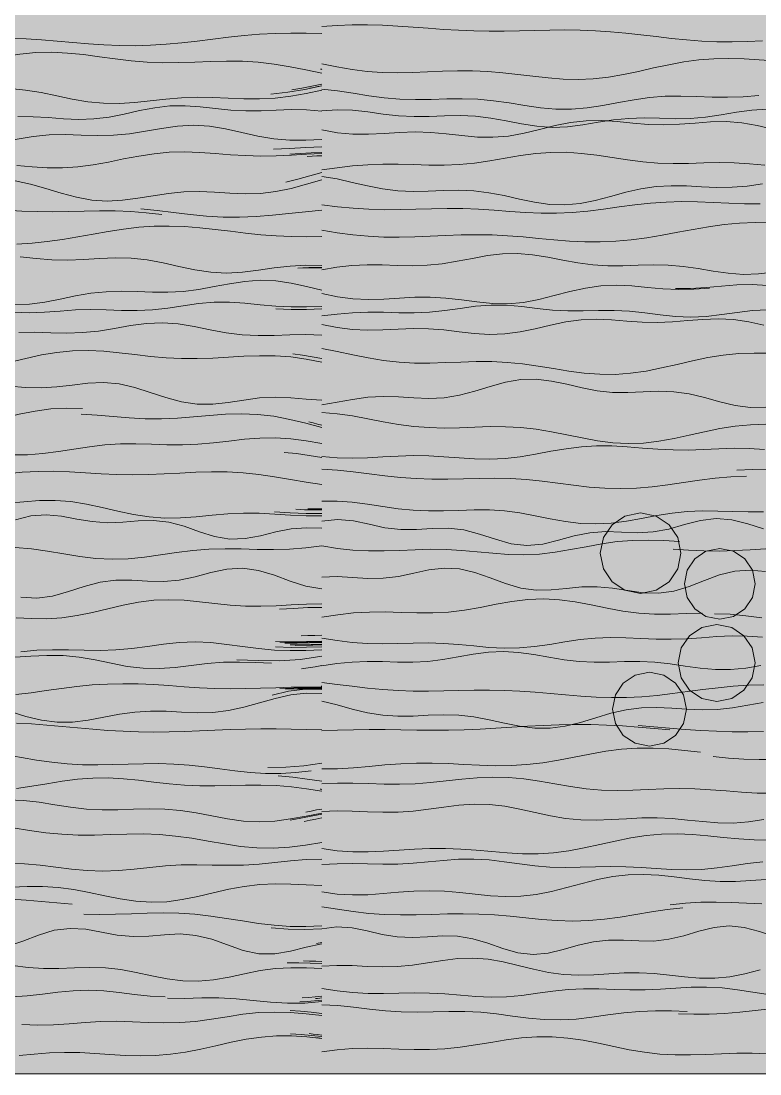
# Model space of a CAD drawing. Header units: metres. Extents: x 0 to 46.1, y -33.1 to 1.9.
# Drawn here: x 16.549 to 17.657, y -28 to -26.42 of the extents above; entities that cross this region are included whole.
import ezdxf

# ---------------------------------------------------------------- set-up
doc = ezdxf.new("R2010")
doc.units = ezdxf.units.M
doc.header["$LTSCALE"] = 0.02
doc.layers.add('CONTEXT', color=7, linetype='Continuous', lineweight=13, true_color=0x787878)
doc.layers.add('SEEN', color=7, linetype='Continuous', lineweight=20, true_color=0x000000)
doc.layers.add('FILL_(240, 240, 240)', color=7, linetype='Continuous', true_color=0xf0f0f0)

msp = doc.modelspace()

# ---------------------------------------------------------------- hatches: boundary and pattern name
at = {"layer": 'FILL_(240, 240, 240)'}
msp.add_hatch(color=256, dxfattribs=at).paths.add_polyline_path([(19, -28), (19, -25.5), (9, -25.5), (9, -28), (19, -28)])

# ---------------------------------------------------------------- linework, layer by layer
at = {"layer": 'CONTEXT'}
msp.add_lwpolyline([(9, -28), (19, -28), (19, -25.5), (9, -25.5), (9, -28)], close=True, dxfattribs=at)
at = {"layer": 'CONTEXT', "lineweight": 9, "transparency": 33554470}
for points in [[(17, -26.4284), (17.0228, -26.4268), (17.0456, -26.4259), (17.0684, -26.4258), (17.0912, -26.4265), (17.114, -26.4277), (17.1368, -26.4294), (17.1596, -26.4311), (17.1825, -26.4328), (17.2053, -26.4341), (17.2281, -26.435), (17.2509, -26.4353), (17.2737, -26.4352), (17.2965, -26.4348), (17.3193, -26.4342), (17.3421, -26.4337), (17.3649, -26.4335), (17.3877, -26.4338), (17.4105, -26.4347), (17.4333, -26.4362), (17.4561, -26.4383), (17.4789, -26.4408), (17.5018, -26.4435), (17.5246, -26.4462), (17.5474, -26.4485), (17.5702, -26.4503), (17.593, -26.4514), (17.6158, -26.4516), (17.6386, -26.451), (17.6614, -26.4497)], [(16.4627, -26.4462), (16.4861, -26.4458), (16.5094, -26.4457), (16.5328, -26.4462), (16.5562, -26.4471), (16.5795, -26.4486), (16.6029, -26.4505), (16.6262, -26.4525), (16.6496, -26.4545), (16.673, -26.4561), (16.6963, -26.4571), (16.7197, -26.4573), (16.743, -26.4566), (16.7664, -26.4551), (16.7898, -26.4529), (16.8131, -26.4502), (16.8365, -26.4473), (16.8598, -26.4445), (16.8832, -26.442), (16.9066, -26.44), (16.9299, -26.4388), (16.9533, -26.4382), (16.9766, -26.4382), (17, -26.4387)], [(16.5231, -26.4737), (16.5469, -26.4699), (16.5708, -26.4677), (16.5946, -26.4672), (16.6185, -26.4683), (16.6423, -26.4707), (16.6662, -26.4739), (16.69, -26.4772), (16.7138, -26.48), (16.7377, -26.482), (16.7615, -26.4828), (16.7854, -26.4827), (16.8092, -26.4819), (16.8331, -26.4809), (16.8569, -26.4803), (16.8808, -26.4806), (16.9046, -26.4821), (16.9285, -26.485), (16.9523, -26.489), (16.9762, -26.4937), (17, -26.4986)], [(17, -26.4843), (17.0226, -26.489), (17.0453, -26.493), (17.0679, -26.4959), (17.0905, -26.4976), (17.1131, -26.498), (17.1358, -26.4976), (17.1584, -26.4965), (17.181, -26.4954), (17.2037, -26.4948), (17.2263, -26.4948), (17.2489, -26.4959), (17.2716, -26.4978), (17.2942, -26.5003), (17.3168, -26.5031), (17.3394, -26.5057), (17.3621, -26.5074), (17.3847, -26.5079), (17.4073, -26.5069), (17.43, -26.5044), (17.4526, -26.5006), (17.4752, -26.4959), (17.4979, -26.4907), (17.5205, -26.4858), (17.5431, -26.4816), (17.5657, -26.4785), (17.5884, -26.4768), (17.611, -26.4764), (17.6336, -26.4771), (17.6563, -26.4786), (17.6789, -26.4802)], [(16.998, -26.4924), (16.9987, -26.4925), (16.9993, -26.4926), (17, -26.4928)], [(16.5318, -26.5215), (16.5552, -26.5238), (16.5787, -26.5277), (16.6021, -26.5325), (16.6255, -26.5374), (16.6489, -26.5414), (16.6723, -26.5437), (16.6957, -26.544), (16.7191, -26.5427), (16.7425, -26.5402), (16.7659, -26.5376), (16.7893, -26.5356), (16.8127, -26.5347), (16.8361, -26.5349), (16.8596, -26.5359), (16.883, -26.5369), (16.9064, -26.537), (16.9298, -26.5358), (16.9532, -26.533), (16.9766, -26.5288), (17, -26.5241)], [(16.9234, -26.5299), (16.9489, -26.5272), (16.9745, -26.5228), (17, -26.5177)], [(16.9551, -26.5235), (16.97, -26.5209), (16.985, -26.518), (17, -26.5149)], [(16.9817, -26.5211), (16.9878, -26.5199), (16.9939, -26.5186), (17, -26.5174)], [(17, -26.5224), (17.0234, -26.5249), (17.0468, -26.5285), (17.0703, -26.5323), (17.0937, -26.5356), (17.1171, -26.5376), (17.1405, -26.5382), (17.164, -26.5378), (17.1874, -26.5371), (17.2108, -26.5368), (17.2342, -26.5377), (17.2577, -26.5399), (17.2811, -26.5432), (17.3045, -26.547), (17.3279, -26.5504), (17.3514, -26.5524), (17.3748, -26.5525), (17.3982, -26.5505), (17.4216, -26.5469), (17.4451, -26.5425), (17.4685, -26.5383), (17.4919, -26.535), (17.5153, -26.5332), (17.5388, -26.5328), (17.5622, -26.5335), (17.5856, -26.5343), (17.609, -26.5346), (17.6325, -26.5338), (17.6559, -26.5318)], [(16.5439, -26.5637), (16.5667, -26.5639), (16.5895, -26.5652), (16.6123, -26.567), (16.6351, -26.5679), (16.6579, -26.5672), (16.6807, -26.5643), (16.7035, -26.5598), (16.7263, -26.5547), (16.7492, -26.5503), (16.772, -26.5477), (16.7948, -26.5475), (16.8176, -26.5491), (16.8404, -26.5517), (16.8632, -26.5541), (16.886, -26.5552), (16.9088, -26.5551), (16.9316, -26.554), (16.9544, -26.553), (16.9772, -26.5533), (17, -26.5554)], [(17, -26.555), (17.023, -26.5534), (17.0461, -26.5541), (17.0691, -26.5567), (17.0922, -26.5599), (17.1152, -26.5625), (17.1383, -26.5637), (17.1613, -26.5635), (17.1843, -26.5626), (17.2074, -26.5621), (17.2304, -26.563), (17.2535, -26.5658), (17.2765, -26.57), (17.2995, -26.5745), (17.3226, -26.5782), (17.3456, -26.5798), (17.3687, -26.5789), (17.3917, -26.5759), (17.4148, -26.572), (17.4378, -26.5685), (17.4608, -26.5663), (17.4839, -26.5657), (17.5069, -26.5662), (17.53, -26.5668), (17.553, -26.5665), (17.576, -26.5646), (17.5991, -26.5612), (17.6221, -26.5572), (17.6452, -26.5538), (17.6682, -26.5524)], [(17, -26.5837), (17.0233, -26.5879), (17.0467, -26.5901), (17.07, -26.5902), (17.0934, -26.5889), (17.1167, -26.5874), (17.14, -26.5866), (17.1634, -26.5874), (17.1867, -26.5895), (17.21, -26.5922), (17.2334, -26.5943), (17.2567, -26.5947), (17.2801, -26.5928), (17.3034, -26.5885), (17.3267, -26.5828), (17.3501, -26.5769), (17.3734, -26.5723), (17.3967, -26.5698), (17.4201, -26.5696), (17.4434, -26.5712), (17.4668, -26.5735), (17.4901, -26.5754), (17.5134, -26.5759), (17.5368, -26.5751), (17.5601, -26.5733), (17.5835, -26.5716), (17.6068, -26.5712), (17.6301, -26.573), (17.6535, -26.5769), (17.6768, -26.5824)], [(16.4465, -26.6096), (16.4705, -26.6096), (16.4946, -26.6068), (16.5187, -26.6023), (16.5427, -26.5973), (16.5668, -26.5933), (16.5909, -26.591), (16.6149, -26.5907), (16.639, -26.5914), (16.6631, -26.5922), (16.6871, -26.5917), (16.7112, -26.5895), (16.7353, -26.5857), (16.7593, -26.5814), (16.7834, -26.578), (16.8075, -26.5767), (16.8315, -26.5781), (16.8556, -26.5821), (16.8797, -26.5875), (16.9037, -26.593), (16.9278, -26.5971), (16.9519, -26.5992), (16.9759, -26.5992), (17, -26.5981)], [(16.5423, -26.637), (16.5651, -26.639), (16.588, -26.6403), (16.6109, -26.6404), (16.6338, -26.6389), (16.6567, -26.636), (16.6796, -26.6319), (16.7025, -26.6272), (16.7254, -26.6228), (16.7482, -26.6193), (16.7711, -26.6172), (16.794, -26.6166), (16.8169, -26.6173), (16.8398, -26.6189), (16.8627, -26.6208), (16.8856, -26.6222), (16.9085, -26.6229), (16.9313, -26.6226), (16.9542, -26.6215), (16.9771, -26.62), (17, -26.6188)], [(16.9274, -26.6127), (16.9516, -26.6116), (16.9758, -26.6101), (17, -26.6088)], [(16.952, -26.6201), (16.968, -26.6191), (16.984, -26.6181), (17, -26.6173)], [(17, -26.6434), (17.0229, -26.6404), (17.0459, -26.6377), (17.0688, -26.6358), (17.0917, -26.635), (17.1146, -26.6351), (17.1376, -26.6357), (17.1605, -26.6364), (17.1834, -26.6365), (17.2063, -26.6356), (17.2293, -26.6334), (17.2522, -26.6301), (17.2751, -26.6261), (17.298, -26.6222), (17.321, -26.6191), (17.3439, -26.6173), (17.3668, -26.6172), (17.3898, -26.6188), (17.4127, -26.6216), (17.4356, -26.6252), (17.4585, -26.6287), (17.4815, -26.6316), (17.5044, -26.6335), (17.5273, -26.6341), (17.5502, -26.6339), (17.5732, -26.6332), (17.5961, -26.6327), (17.619, -26.633), (17.6419, -26.6343), (17.6649, -26.6367)], [(16.9779, -26.6235), (16.9853, -26.623), (16.9926, -26.6227), (17, -26.6224)], [(16.9457, -26.6622), (16.9638, -26.6577), (16.9819, -26.6525), (17, -26.6475)], [(16.5398, -26.6602), (16.5628, -26.665), (16.5859, -26.6715), (16.6089, -26.6785), (16.6319, -26.6847), (16.6549, -26.6888), (16.6779, -26.6903), (16.7009, -26.6892), (16.7239, -26.6862), (16.7469, -26.6823), (16.7699, -26.6789), (16.7929, -26.6767), (16.8159, -26.6762), (16.8389, -26.6772), (16.862, -26.6786), (16.885, -26.6796), (16.908, -26.6789), (16.931, -26.6762), (16.954, -26.6713), (16.977, -26.665), (17, -26.6584)], [(17, -26.6533), (17.0228, -26.6571), (17.0456, -26.6623), (17.0684, -26.6677), (17.0912, -26.6722), (17.114, -26.675), (17.1368, -26.6759), (17.1596, -26.6754), (17.1824, -26.6744), (17.2052, -26.6739), (17.228, -26.6749), (17.2508, -26.6778), (17.2736, -26.6822), (17.2964, -26.6874), (17.3192, -26.6922), (17.342, -26.6954), (17.3648, -26.696), (17.3876, -26.6939), (17.4104, -26.6893), (17.4332, -26.6833), (17.456, -26.677), (17.4788, -26.6718), (17.5016, -26.6685), (17.5244, -26.6673), (17.5472, -26.6677), (17.57, -26.669), (17.5928, -26.6699), (17.6156, -26.6697), (17.6384, -26.6678), (17.6613, -26.6644)], [(17, -26.6959), (17.0235, -26.6988), (17.047, -26.7012), (17.0705, -26.7027), (17.094, -26.7033), (17.1175, -26.7031), (17.141, -26.7025), (17.1644, -26.7018), (17.1879, -26.7015), (17.2114, -26.7017), (17.2349, -26.7027), (17.2584, -26.7042), (17.2819, -26.706), (17.3054, -26.7075), (17.3289, -26.7085), (17.3524, -26.7085), (17.3759, -26.7074), (17.3994, -26.7053), (17.4229, -26.7024), (17.4463, -26.6991), (17.4698, -26.696), (17.4933, -26.6934), (17.5168, -26.6918), (17.5403, -26.6912), (17.5638, -26.6915), (17.5873, -26.6924), (17.6108, -26.6935), (17.6343, -26.6943), (17.6578, -26.6946)], [(16.5263, -26.7039), (16.5496, -26.7054), (16.573, -26.7062), (16.5964, -26.7063), (16.6197, -26.7059), (16.6431, -26.7053), (16.6664, -26.705), (16.6898, -26.7052), (16.7132, -26.7062), (16.7365, -26.7081), (16.7599, -26.7106)], [(16.7282, -26.7019), (16.7529, -26.7045), (16.7776, -26.7075), (16.8023, -26.7105), (16.827, -26.713), (16.8518, -26.7144), (16.8765, -26.7146), (16.9012, -26.7134), (16.9259, -26.7114), (16.9506, -26.7088), (16.9753, -26.7063), (17, -26.7042)], [(16.5422, -26.755), (16.5651, -26.7535), (16.588, -26.7511), (16.6109, -26.7479), (16.6337, -26.744), (16.6566, -26.7399), (16.6795, -26.7359), (16.7024, -26.7324), (16.7253, -26.7297), (16.7482, -26.7282), (16.7711, -26.7278), (16.794, -26.7286), (16.8169, -26.7304), (16.8398, -26.7328), (16.8627, -26.7356), (16.8855, -26.7384), (16.9084, -26.7408), (16.9313, -26.7425), (16.9542, -26.7436), (16.9771, -26.7439), (17, -26.7436)], [(17, -26.7342), (17.0232, -26.738), (17.0464, -26.741), (17.0697, -26.7431), (17.0929, -26.7443), (17.1161, -26.7444), (17.1393, -26.7439), (17.1625, -26.7429), (17.1858, -26.7419), (17.209, -26.7411), (17.2322, -26.7408), (17.2554, -26.7412), (17.2786, -26.7424), (17.3019, -26.7441), (17.3251, -26.7463), (17.3483, -26.7484), (17.3715, -26.7503), (17.3947, -26.7514), (17.4179, -26.7516), (17.4412, -26.7507), (17.4644, -26.7486), (17.4876, -26.7454), (17.5108, -26.7415), (17.534, -26.7372), (17.5573, -26.7328), (17.5805, -26.7289), (17.6037, -26.7257), (17.6269, -26.7234), (17.6501, -26.7223), (17.6734, -26.7222)], [(16.5472, -26.774), (16.5711, -26.7765), (16.5949, -26.7783), (16.6187, -26.7788), (16.6425, -26.7778), (16.6664, -26.7763), (16.6902, -26.7753), (16.714, -26.7758), (16.7379, -26.7784), (16.7617, -26.783), (16.7855, -26.7885), (16.8094, -26.7936), (16.8332, -26.7972), (16.857, -26.7983), (16.8808, -26.7971), (16.9047, -26.7941), (16.9285, -26.7907), (16.9523, -26.788), (16.9762, -26.7867), (17, -26.7869)], [(17, -26.7933), (17.0226, -26.7897), (17.0452, -26.7871), (17.0678, -26.7859), (17.0904, -26.786), (17.113, -26.7868), (17.1356, -26.7873), (17.1582, -26.7867), (17.1807, -26.7844), (17.2033, -26.7807), (17.2259, -26.7763), (17.2485, -26.7722), (17.2711, -26.7695), (17.2937, -26.769), (17.3163, -26.7708), (17.3389, -26.7744), (17.3615, -26.7789), (17.3841, -26.7831), (17.4067, -26.7861), (17.4293, -26.7874), (17.4519, -26.7874), (17.4745, -26.7866), (17.4971, -26.786), (17.5197, -26.7865), (17.5422, -26.7885), (17.5648, -26.7917), (17.5874, -26.7954), (17.61, -26.7986), (17.6326, -26.8003), (17.6552, -26.7997), (17.6778, -26.7969)], [(16.9639, -26.7909), (16.976, -26.7905), (16.988, -26.7904), (17, -26.7906)], [(16.9715, -26.7906), (16.981, -26.7904), (16.9905, -26.7905), (17, -26.7907)], [(16.9807, -26.7898), (16.9871, -26.7898), (16.9936, -26.7899), (17, -26.7901)], [(16.5379, -26.8457), (16.561, -26.845), (16.5841, -26.842), (16.6072, -26.8375), (16.6303, -26.8327), (16.6534, -26.8287), (16.6765, -26.8263), (16.6996, -26.8256), (16.7227, -26.8262), (16.7458, -26.827), (16.7689, -26.8272), (16.792, -26.8259), (16.8152, -26.8229), (16.8383, -26.8187), (16.8614, -26.8143), (16.8845, -26.8108), (16.9076, -26.8092), (16.9307, -26.8102), (16.9538, -26.8136), (16.9769, -26.8187), (17, -26.8242)], [(17, -26.8289), (17.0233, -26.8338), (17.0465, -26.837), (17.0698, -26.838), (17.0931, -26.8374), (17.1163, -26.8359), (17.1396, -26.8347), (17.1628, -26.8346), (17.1861, -26.8361), (17.2094, -26.8387), (17.2326, -26.8417), (17.2559, -26.8439), (17.2792, -26.8443), (17.3024, -26.8423), (17.3257, -26.838), (17.3489, -26.8322), (17.3722, -26.8261), (17.3955, -26.8209), (17.4187, -26.8177), (17.442, -26.8167), (17.4653, -26.8177), (17.4885, -26.8198), (17.5118, -26.8219), (17.5351, -26.823), (17.5583, -26.8227), (17.5816, -26.8211)], [(17.5305, -26.8214), (17.5535, -26.8213), (17.5766, -26.82), (17.5997, -26.8179), (17.6227, -26.8161), (17.6458, -26.8156), (17.6689, -26.8172)], [(16.5377, -26.8571), (16.5608, -26.858), (16.5839, -26.8572), (16.6071, -26.8554), (16.6302, -26.8537), (16.6533, -26.853), (16.6764, -26.8534), (16.6995, -26.8543), (16.7226, -26.8547), (16.7457, -26.8537), (16.7689, -26.8512), (16.792, -26.8476), (16.8151, -26.8441), (16.8382, -26.842), (16.8613, -26.8419), (16.8844, -26.8435), (16.9075, -26.8459), (16.9307, -26.848), (16.9538, -26.849), (16.9769, -26.8489), (17, -26.8483)], [(16.931, -26.8519), (16.954, -26.8529), (16.977, -26.8528), (17, -26.8522)], [(17, -26.8624), (17.0231, -26.8602), (17.0462, -26.8582), (17.0692, -26.8571), (17.0923, -26.8573), (17.1154, -26.858), (17.1385, -26.8582), (17.1616, -26.8572), (17.1846, -26.8547), (17.2077, -26.8513), (17.2308, -26.8481), (17.2539, -26.8464), (17.277, -26.8466), (17.3, -26.8486), (17.3231, -26.8514), (17.3462, -26.8538), (17.3693, -26.8551), (17.3924, -26.8552), (17.4154, -26.8546), (17.4385, -26.8545), (17.4616, -26.8556), (17.4847, -26.858), (17.5078, -26.861), (17.5308, -26.8635), (17.5539, -26.8645), (17.577, -26.8634), (17.6001, -26.8607), (17.6232, -26.8574), (17.6463, -26.8547), (17.6693, -26.8534)], [(17, -26.8755), (17.0229, -26.8801), (17.0458, -26.8831), (17.0686, -26.8843), (17.0915, -26.8838), (17.1144, -26.8825), (17.1373, -26.8817), (17.1602, -26.882), (17.183, -26.8838), (17.2059, -26.8865), (17.2288, -26.8891), (17.2517, -26.8905), (17.2746, -26.8898), (17.2974, -26.8867), (17.3203, -26.8819), (17.3432, -26.8765), (17.3661, -26.8718), (17.389, -26.8687), (17.4118, -26.8678), (17.4347, -26.8687), (17.4576, -26.8705), (17.4805, -26.8721), (17.5034, -26.8725), (17.5262, -26.8716), (17.5491, -26.8697), (17.572, -26.8679), (17.5949, -26.8671), (17.6178, -26.8683), (17.6406, -26.8717), (17.6635, -26.8766)], [(16.5453, -26.8875), (16.5692, -26.8872), (16.5931, -26.888), (16.6171, -26.8885), (16.641, -26.8878), (16.6649, -26.8854), (16.6889, -26.8815), (16.7128, -26.8772), (16.7367, -26.874), (16.7607, -26.8729), (16.7846, -26.8746), (16.8085, -26.8786), (16.8325, -26.8836), (16.8564, -26.8882), (16.8803, -26.8913), (16.9043, -26.8923), (16.9282, -26.8919), (16.9521, -26.8909), (16.9761, -26.8906), (17, -26.8918)], [(16.5323, -26.9321), (16.5557, -26.9264), (16.5791, -26.9213), (16.6025, -26.9175), (16.6259, -26.9152), (16.6492, -26.9147), (16.6726, -26.9158), (16.696, -26.918), (16.7194, -26.9207), (16.7428, -26.9234), (16.7662, -26.9255), (16.7895, -26.9267), (16.8129, -26.9268), (16.8363, -26.926), (16.8597, -26.9247), (16.8831, -26.9233), (16.9065, -26.9225), (16.9298, -26.9227), (16.9532, -26.9243), (16.9766, -26.9274), (17, -26.9319)], [(17, -26.9118), (17.0232, -26.9163), (17.0463, -26.9212), (17.0695, -26.9258), (17.0927, -26.9296), (17.1159, -26.9321), (17.139, -26.9334), (17.1622, -26.9335), (17.1854, -26.9328), (17.2085, -26.9319), (17.2317, -26.9312), (17.2549, -26.9313), (17.2781, -26.9325), (17.3012, -26.9348), (17.3244, -26.9381), (17.3476, -26.9418), (17.3708, -26.9455), (17.3939, -26.9485), (17.4171, -26.9502), (17.4403, -26.9504), (17.4634, -26.9487), (17.4866, -26.9454), (17.5098, -26.9408), (17.533, -26.9355), (17.5561, -26.9301), (17.5793, -26.9253), (17.6025, -26.9216), (17.6256, -26.9193), (17.6488, -26.9184), (17.672, -26.9187)], [(16.9566, -26.9196), (16.9711, -26.9215), (16.9855, -26.9239), (17, -26.9267)], [(16.5319, -26.9682), (16.5553, -26.9703), (16.5787, -26.9708), (16.6021, -26.9693), (16.6255, -26.9664), (16.6489, -26.9636), (16.6723, -26.9627), (16.6957, -26.9647), (16.7191, -26.97), (16.7425, -26.9774), (16.766, -26.9853), (16.7894, -26.9916), (16.8128, -26.995), (16.8362, -26.9951), (16.8596, -26.9925), (16.883, -26.9889), (16.9064, -26.9858), (16.9298, -26.9846), (16.9532, -26.9854), (16.9766, -26.9874), (17, -26.9891)], [(17, -26.9961), (17.023, -26.9922), (17.0459, -26.9879), (17.0689, -26.9847), (17.0919, -26.9835), (17.1148, -26.9841), (17.1378, -26.9856), (17.1608, -26.9866), (17.1838, -26.9855), (17.2067, -26.9817), (17.2297, -26.9756), (17.2527, -26.9685), (17.2756, -26.9621), (17.2986, -26.9582), (17.3216, -26.9576), (17.3445, -26.9604), (17.3675, -26.9653), (17.3905, -26.9708), (17.4134, -26.9751), (17.4364, -26.9774), (17.4594, -26.9775), (17.4824, -26.9765), (17.5053, -26.9757), (17.5283, -26.9765), (17.5513, -26.9798), (17.5742, -26.9852), (17.5972, -26.9915), (17.6202, -26.997), (17.6431, -27.0001), (17.6661, -26.9997)], [(16.0961, -27.0238), (16.1197, -27.0265), (16.1434, -27.0275), (16.1671, -27.0271), (16.1908, -27.0258), (16.2145, -27.0243), (16.2381, -27.0233), (16.2618, -27.0233), (16.2855, -27.0245), (16.3092, -27.0268), (16.3328, -27.0299), (16.3565, -27.0329), (16.3802, -27.0353), (16.4039, -27.0363), (16.4276, -27.0355), (16.4512, -27.0327), (16.4749, -27.0281), (16.4986, -27.0223), (16.5223, -27.0161), (16.5459, -27.0102), (16.5696, -27.0054), (16.5933, -27.0023), (16.617, -27.001), (16.6406, -27.0015)], [(16.6386, -27.0099), (16.6627, -27.0115), (16.6868, -27.0137), (16.7109, -27.0158), (16.735, -27.0171), (16.7591, -27.0172), (16.7832, -27.0162), (16.8073, -27.0142), (16.8314, -27.0119), (16.8555, -27.0101), (16.8795, -27.0094), (16.9036, -27.0104), (16.9277, -27.0133), (16.9518, -27.0179), (16.9759, -27.0238), (17, -27.0302)], [(17, -27.0077), (17.023, -27.0094), (17.046, -27.0126), (17.0689, -27.0169), (17.0919, -27.0214), (17.1149, -27.0254), (17.1379, -27.0285), (17.1609, -27.0303), (17.1838, -27.0309), (17.2068, -27.0304), (17.2298, -27.0296), (17.2528, -27.0288), (17.2758, -27.0289), (17.2988, -27.0301), (17.3217, -27.0327), (17.3447, -27.0365), (17.3677, -27.041), (17.3907, -27.0458), (17.4137, -27.05), (17.4366, -27.053), (17.4596, -27.0542), (17.4826, -27.0534), (17.5056, -27.0508), (17.5286, -27.0466), (17.5515, -27.0416), (17.5745, -27.0364), (17.5975, -27.0317), (17.6205, -27.0282), (17.6435, -27.026), (17.6664, -27.0253)], [(16.9805, -27.0214), (16.987, -27.0231), (16.9935, -27.0249), (17, -27.0266)], [(16.5349, -27.0709), (16.5582, -27.071), (16.5814, -27.0693), (16.6047, -27.0663), (16.6279, -27.0626), (16.6512, -27.059), (16.6744, -27.0563), (16.6977, -27.0548), (16.7209, -27.0546), (16.7442, -27.0552), (16.7674, -27.0559), (16.7907, -27.056), (16.814, -27.0551), (16.8372, -27.0531), (16.8605, -27.0505), (16.8837, -27.0478), (16.907, -27.046), (16.9302, -27.0456), (16.9535, -27.047), (16.9767, -27.05), (17, -27.0539)], [(17, -27.0735), (17.0229, -27.0756), (17.0458, -27.0762), (17.0687, -27.0755), (17.0916, -27.0742), (17.1146, -27.073), (17.1375, -27.0723), (17.1604, -27.0727), (17.1833, -27.0739), (17.2062, -27.0756), (17.2291, -27.077), (17.252, -27.0774), (17.2749, -27.0764), (17.2978, -27.0739), (17.3208, -27.0701), (17.3437, -27.0658), (17.3666, -27.0619), (17.3895, -27.0589), (17.4124, -27.0575), (17.4353, -27.0577), (17.4582, -27.0591), (17.4811, -27.061), (17.504, -27.0628), (17.527, -27.0638), (17.5499, -27.0639), (17.5728, -27.0631), (17.5957, -27.0619), (17.6186, -27.0612), (17.6415, -27.0614), (17.6644, -27.063)], [(16.9433, -27.0675), (16.9622, -27.0693), (16.9811, -27.072), (17, -27.0753)], [(16.5268, -27.0998), (16.5504, -27.0973), (16.5741, -27.096), (16.5977, -27.0958), (16.6214, -27.0966), (16.6451, -27.098), (16.6687, -27.0995), (16.6924, -27.1006), (16.7161, -27.1011), (16.7397, -27.1008), (16.7634, -27.0998), (16.787, -27.0985), (16.8107, -27.0972), (16.8344, -27.0965), (16.858, -27.0968), (16.8817, -27.0982), (16.9054, -27.1007), (16.929, -27.1042), (16.9527, -27.1082), (16.9763, -27.1121), (17, -27.1154)], [(17, -27.0925), (17.0236, -27.0941), (17.0472, -27.0966), (17.0708, -27.0996), (17.0944, -27.1026), (17.118, -27.1051), (17.1416, -27.1067), (17.1653, -27.1075), (17.1889, -27.1074), (17.2125, -27.1069), (17.2361, -27.1064), (17.2597, -27.1062), (17.2833, -27.1068), (17.3069, -27.1083), (17.3305, -27.1107), (17.3541, -27.1136), (17.3777, -27.1167), (17.4013, -27.1194), (17.4249, -27.1212), (17.4485, -27.1218), (17.4721, -27.121), (17.4958, -27.119), (17.5194, -27.116), (17.543, -27.1125), (17.5666, -27.109), (17.5902, -27.1062), (17.6138, -27.1041), (17.6374, -27.1031)], [(17.6228, -27.094), (17.6464, -27.0933), (17.6699, -27.0935)], [(16.5291, -27.1438), (16.5527, -27.1414), (16.5762, -27.1397), (16.5997, -27.1395), (16.6233, -27.1413), (16.6468, -27.1449), (16.6704, -27.15), (16.6939, -27.1556), (16.7175, -27.1607), (16.741, -27.1643), (16.7646, -27.1659), (16.7881, -27.1656), (16.8116, -27.1639), (16.8352, -27.1616), (16.8587, -27.1595), (16.8823, -27.1585), (16.9058, -27.1587), (16.9294, -27.1599), (16.9529, -27.1616), (16.9765, -27.1627), (17, -27.1626)], [(16.9608, -27.1528), (16.9739, -27.1534), (16.9869, -27.1536), (17, -27.1534)], [(16.9792, -27.1521), (16.9861, -27.1522), (16.9931, -27.1521), (17, -27.1519)], [(17, -27.1408), (17.0229, -27.1404), (17.0457, -27.142), (17.0686, -27.145), (17.0914, -27.1486), (17.1143, -27.1519), (17.1371, -27.1543), (17.16, -27.1553), (17.1828, -27.1552), (17.2057, -27.1544), (17.2285, -27.1537), (17.2514, -27.1538), (17.2742, -27.1553), (17.2971, -27.1583), (17.3199, -27.1624), (17.3428, -27.167), (17.3656, -27.1711), (17.3885, -27.1739), (17.4113, -27.1748), (17.4342, -27.1735), (17.457, -27.1705), (17.4799, -27.1664), (17.5027, -27.1621), (17.5256, -27.1585), (17.5485, -27.1561), (17.5713, -27.1552), (17.5942, -27.1554), (17.617, -27.1562), (17.6399, -27.1567), (17.6627, -27.1564)], [(16.5404, -27.1688), (16.5634, -27.1628), (16.5863, -27.161), (16.6093, -27.1632), (16.6323, -27.1675), (16.6553, -27.1713), (16.6783, -27.1729), (16.7012, -27.172), (16.7242, -27.1701), (16.7472, -27.1695), (16.7702, -27.1722), (16.7932, -27.1783), (16.8162, -27.1864), (16.8391, -27.1936), (16.8621, -27.1975), (16.8851, -27.1968), (16.9081, -27.1925), (16.9311, -27.1868), (16.954, -27.1823), (16.977, -27.1805), (17, -27.1811)], [(16.9288, -27.1564), (16.9525, -27.1581), (16.9763, -27.1593), (17, -27.1591)], [(17, -27.1704), (17.0237, -27.168), (17.0473, -27.1702), (17.071, -27.1753), (17.0947, -27.1804), (17.1184, -27.1832), (17.142, -27.1832), (17.1657, -27.1817), (17.1894, -27.1812), (17.213, -27.1838), (17.2367, -27.1899), (17.2604, -27.1977), (17.2841, -27.2044), (17.3077, -27.2071), (17.3314, -27.205), (17.3551, -27.1993), (17.3787, -27.1927), (17.4024, -27.1879), (17.4261, -27.1862), (17.4497, -27.187), (17.4734, -27.188), (17.4971, -27.1868), (17.5208, -27.1824), (17.5444, -27.1758), (17.5681, -27.1696), (17.5918, -27.1667), (17.6154, -27.1685), (17.6391, -27.1745), (17.6628, -27.1823)], [(17.5388, -27.2187), (17.5341, -27.2423), (17.5211, -27.2615), (17.5019, -27.2744), (17.4784, -27.2792), (17.4549, -27.2744), (17.4356, -27.2615), (17.4227, -27.2423), (17.4179, -27.2187), (17.4227, -27.1952), (17.4356, -27.176), (17.4549, -27.1631), (17.4784, -27.1583), (17.5019, -27.1631), (17.5211, -27.176), (17.5341, -27.1952), (17.5388, -27.2187)], [(17, -27.2077), (17.0233, -27.2114), (17.0467, -27.2141), (17.07, -27.2153), (17.0933, -27.2153), (17.1167, -27.2144), (17.14, -27.2134), (17.1633, -27.2128), (17.1867, -27.2131), (17.21, -27.2144), (17.2333, -27.2164), (17.2567, -27.2187), (17.28, -27.2204), (17.3033, -27.2209), (17.3267, -27.2199), (17.35, -27.2172), (17.3733, -27.2133), (17.3967, -27.2089), (17.42, -27.2046), (17.4433, -27.2013), (17.4667, -27.1994), (17.49, -27.199), (17.5133, -27.1998), (17.5367, -27.2013)], [(16.4673, -27.2107), (16.4915, -27.2099), (16.5157, -27.2095), (16.5399, -27.2103), (16.5641, -27.2123), (16.5883, -27.2156), (16.6126, -27.2196), (16.6368, -27.2235), (16.661, -27.2264), (16.6852, -27.2277), (16.7094, -27.227), (16.7336, -27.2247), (16.7578, -27.2213), (16.7821, -27.2177), (16.8063, -27.2146), (16.8305, -27.2126), (16.8547, -27.2119), (16.8789, -27.2122), (16.9031, -27.2129), (16.9274, -27.2132), (16.9516, -27.2126), (16.9758, -27.2108), (17, -27.2078)], [(17.5272, -27.2124), (17.5503, -27.214), (17.5735, -27.2151), (17.5967, -27.2155), (17.6198, -27.2148), (17.643, -27.2135), (17.6661, -27.2119)], [(17.6503, -27.2646), (17.6461, -27.2853), (17.6348, -27.3022), (17.6179, -27.3136), (17.5972, -27.3177), (17.5765, -27.3136), (17.5596, -27.3022), (17.5483, -27.2853), (17.5441, -27.2646), (17.5483, -27.2439), (17.5596, -27.2271), (17.5765, -27.2157), (17.5972, -27.2115), (17.6179, -27.2157), (17.6348, -27.2271), (17.6461, -27.2439), (17.6503, -27.2646)], [(16.5484, -27.2848), (16.5721, -27.2864), (16.5959, -27.2832), (16.6197, -27.2764), (16.6434, -27.2686), (16.6672, -27.2624), (16.691, -27.2593), (16.7147, -27.2593), (16.7385, -27.2608), (16.7623, -27.2612), (16.7861, -27.2591), (16.8098, -27.2541), (16.8336, -27.2478), (16.8574, -27.2428), (16.8811, -27.2413), (16.9049, -27.2446), (16.9287, -27.2517), (16.9525, -27.2605), (16.9762, -27.268), (17, -27.2723)], [(17, -27.2545), (17.023, -27.2536), (17.0459, -27.255), (17.0689, -27.2565), (17.0919, -27.2563), (17.1148, -27.2534), (17.1378, -27.2485), (17.1607, -27.2436), (17.1837, -27.2409), (17.2067, -27.2421), (17.2296, -27.2475), (17.2526, -27.2557), (17.2756, -27.2644), (17.2985, -27.2711), (17.3215, -27.2743), (17.3444, -27.2739), (17.3674, -27.2716), (17.3904, -27.2693), (17.4133, -27.269), (17.4363, -27.2712), (17.4593, -27.2749), (17.4822, -27.2782), (17.5052, -27.2789), (17.5282, -27.2757), (17.5511, -27.2687), (17.5741, -27.2598), (17.597, -27.2513), (17.62, -27.2458), (17.643, -27.2442), (17.6659, -27.2462)], [(16.5411, -27.3155), (16.5641, -27.3169), (16.587, -27.3171), (16.6099, -27.3156), (16.6329, -27.3123), (16.6558, -27.3075), (16.6788, -27.302), (16.7017, -27.2966), (16.7247, -27.2921), (16.7476, -27.2894), (16.7706, -27.2885), (16.7935, -27.2894), (16.8164, -27.2915), (16.8394, -27.2942), (16.8623, -27.2966), (16.8853, -27.2981), (16.9082, -27.2984), (16.9312, -27.2977), (16.9541, -27.2963), (16.9771, -27.2951), (17, -27.2946)], [(17, -27.3149), (17.0238, -27.3111), (17.0476, -27.3083), (17.0713, -27.307), (17.0951, -27.3069), (17.1189, -27.3076), (17.1427, -27.3084), (17.1664, -27.3084), (17.1902, -27.307), (17.214, -27.3042), (17.2378, -27.3001), (17.2615, -27.2954), (17.2853, -27.2912), (17.3091, -27.2883), (17.3329, -27.2873), (17.3566, -27.2886), (17.3804, -27.2918), (17.4042, -27.2964), (17.428, -27.3013), (17.4518, -27.3056), (17.4755, -27.3087), (17.4993, -27.3101), (17.5231, -27.3102), (17.5469, -27.3094), (17.5706, -27.3086)], [(16.9363, -27.3027), (16.9576, -27.3015), (16.9788, -27.3003), (17, -27.3)], [(17.5891, -27.3096), (17.6128, -27.3104), (17.6364, -27.3126), (17.6601, -27.3159)], [(17.6505, -27.3834), (17.6459, -27.4059), (17.6335, -27.4243), (17.6151, -27.4368), (17.5926, -27.4413), (17.5701, -27.4368), (17.5517, -27.4243), (17.5393, -27.4059), (17.5347, -27.3834), (17.5393, -27.3609), (17.5517, -27.3425), (17.5701, -27.3301), (17.5926, -27.3255), (17.6151, -27.3301), (17.6335, -27.3425), (17.6459, -27.3609), (17.6505, -27.3834)], [(16.9688, -27.3425), (16.9792, -27.3423), (16.9896, -27.342), (17, -27.3418)], [(17, -27.3461), (17.0228, -27.3496), (17.0456, -27.3525), (17.0684, -27.3543), (17.0912, -27.3548), (17.114, -27.3544), (17.1368, -27.3537), (17.1596, -27.3534), (17.1824, -27.3541), (17.2052, -27.3557), (17.228, -27.3579), (17.2508, -27.36), (17.2736, -27.3612), (17.2964, -27.3608), (17.3192, -27.3588), (17.342, -27.3555), (17.3648, -27.3518), (17.3876, -27.3484), (17.4104, -27.3461), (17.4332, -27.3453), (17.456, -27.3456), (17.4788, -27.3466), (17.5016, -27.3476), (17.5244, -27.3478), (17.5472, -27.347), (17.57, -27.3455), (17.5928, -27.3438), (17.6156, -27.3428), (17.6384, -27.3431), (17.6612, -27.3449)], [(16.5483, -27.3665), (16.5721, -27.3644), (16.5959, -27.3636), (16.6197, -27.3637), (16.6434, -27.3643), (16.6672, -27.3645), (16.691, -27.3637), (16.7147, -27.3616), (16.7385, -27.3585), (16.7623, -27.3552), (16.7861, -27.3528), (16.8098, -27.3519), (16.8336, -27.3529), (16.8574, -27.3555), (16.8811, -27.3588), (16.9049, -27.3619), (16.9287, -27.364), (16.9525, -27.3648), (16.9762, -27.3645), (17, -27.3639)], [(16.9306, -27.351), (16.9537, -27.3517), (16.9769, -27.3514), (17, -27.3508)], [(16.9306, -27.3593), (16.9537, -27.36), (16.9769, -27.3597), (17, -27.3592)], [(16.937, -27.3524), (16.958, -27.3528), (16.979, -27.3524), (17, -27.3519)], [(16.9443, -27.3537), (16.9629, -27.3538), (16.9814, -27.3534), (17, -27.3529)], [(16.9522, -27.3562), (16.9681, -27.3561), (16.9841, -27.3557), (17, -27.3553)], [(16.959, -27.352), (16.9726, -27.3519), (16.9863, -27.3515), (17, -27.3512)], [(16.9598, -27.3571), (16.9732, -27.3569), (16.9866, -27.3566), (17, -27.3562)], [(16.395, -27.3694), (16.4191, -27.3684), (16.4431, -27.3696), (16.4672, -27.3719), (16.4912, -27.374), (16.5153, -27.375), (16.5394, -27.3745), (16.5634, -27.3731), (16.5875, -27.372), (16.6116, -27.3722), (16.6356, -27.3745), (16.6597, -27.3788), (16.6837, -27.3839), (16.7078, -27.3886), (16.7319, -27.3914), (16.7559, -27.3918), (16.78, -27.39), (16.8041, -27.387), (16.8281, -27.384), (16.8522, -27.3822), (16.8762, -27.382), (16.9003, -27.3828), (16.9244, -27.3836)], [(16.8723, -27.3786), (16.9042, -27.3797), (16.9361, -27.3804), (16.9681, -27.3783), (17, -27.3731)], [(17, -27.3877), (17.0227, -27.3843), (17.0454, -27.382), (17.0682, -27.3811), (17.0909, -27.3814), (17.1136, -27.3821), (17.1363, -27.3823), (17.159, -27.3811), (17.1818, -27.3784), (17.2045, -27.3744), (17.2272, -27.3704), (17.2499, -27.3673), (17.2726, -27.3663), (17.2953, -27.3675), (17.3181, -27.3707), (17.3408, -27.3748), (17.3635, -27.3786), (17.3862, -27.3813), (17.4089, -27.3823), (17.4317, -27.3821), (17.4544, -27.3813), (17.4771, -27.3811), (17.4998, -27.3821), (17.5225, -27.3846), (17.5453, -27.388), (17.568, -27.3913), (17.5907, -27.3933), (17.6134, -27.3934), (17.6361, -27.3911), (17.6588, -27.3871)], [(16.9693, -27.3922), (16.9795, -27.3907), (16.9898, -27.389), (17, -27.3871)], [(17.5471, -27.4528), (17.5427, -27.4743), (17.5309, -27.492), (17.5132, -27.5039), (17.4916, -27.5082), (17.4701, -27.5039), (17.4524, -27.492), (17.4405, -27.4743), (17.4362, -27.4528), (17.4405, -27.4312), (17.4524, -27.4135), (17.4701, -27.4017), (17.4916, -27.3973), (17.5132, -27.4017), (17.5309, -27.4135), (17.5427, -27.4312), (17.5471, -27.4528)], [(16.5406, -27.4309), (16.5635, -27.428), (16.5865, -27.4248), (16.6095, -27.4215), (16.6325, -27.4186), (16.6554, -27.4164), (16.6784, -27.415), (16.7014, -27.4145), (16.7243, -27.4149), (16.7473, -27.4159), (16.7703, -27.4174), (16.7933, -27.4191), (16.8162, -27.4205), (16.8392, -27.4215), (16.8622, -27.422), (16.8851, -27.4219), (16.9081, -27.4214), (16.9311, -27.4206), (16.9541, -27.4199), (16.977, -27.4195), (17, -27.4197)], [(16.9252, -27.4316), (16.9501, -27.4257), (16.9751, -27.4227), (17, -27.4233)], [(16.9368, -27.4218), (16.9579, -27.4211), (16.9789, -27.4208), (17, -27.421)], [(16.9456, -27.4227), (16.9638, -27.4222), (16.9819, -27.4221), (17, -27.4223)], [(16.9992, -27.4182), (16.9995, -27.4182), (16.9997, -27.4182), (17, -27.4182)], [(17, -27.4129), (17.0229, -27.4156), (17.0457, -27.4184), (17.0686, -27.4211), (17.0915, -27.4232), (17.1144, -27.4247), (17.1372, -27.4255), (17.1601, -27.4256), (17.183, -27.4253), (17.2058, -27.4248), (17.2287, -27.4243), (17.2516, -27.4242), (17.2744, -27.4246), (17.2973, -27.4256), (17.3202, -27.4271), (17.3431, -27.4291), (17.3659, -27.4312), (17.3888, -27.4332), (17.4117, -27.4347), (17.4345, -27.4354), (17.4574, -27.4352), (17.4803, -27.4341), (17.5032, -27.4321), (17.526, -27.4294), (17.5489, -27.4263), (17.5718, -27.4233), (17.5946, -27.4205), (17.6175, -27.4183), (17.6404, -27.4168), (17.6632, -27.4161)], [(16.5324, -27.4563), (16.5558, -27.4636), (16.5792, -27.4693), (16.6026, -27.4723), (16.6259, -27.4722), (16.6493, -27.4693), (16.6727, -27.4649), (16.6961, -27.4603), (16.7195, -27.457), (16.7428, -27.4555), (16.7662, -27.4559), (16.7896, -27.4572), (16.813, -27.4582), (16.8363, -27.4577), (16.8597, -27.4549), (16.8831, -27.4498), (16.9065, -27.4432), (16.9299, -27.4365), (16.9532, -27.4312), (16.9766, -27.4287), (17, -27.4294)], [(17, -27.4406), (17.0228, -27.4463), (17.0457, -27.4525), (17.0685, -27.458), (17.0913, -27.4617), (17.1142, -27.4632), (17.137, -27.463), (17.1598, -27.4618), (17.1827, -27.4611), (17.2055, -27.4617), (17.2283, -27.4644), (17.2512, -27.4687), (17.274, -27.4738), (17.2968, -27.4784), (17.3196, -27.4812), (17.3425, -27.4812), (17.3653, -27.4781), (17.3881, -27.4725), (17.411, -27.4656), (17.4338, -27.4589), (17.4566, -27.4536), (17.4795, -27.4507), (17.5023, -27.45), (17.5251, -27.4511), (17.548, -27.4527), (17.5708, -27.4536), (17.5936, -27.453), (17.6165, -27.4505), (17.6393, -27.4468), (17.6621, -27.4428)], [(16.5415, -27.4735), (16.5644, -27.4748), (16.5873, -27.4766), (16.6103, -27.4787), (16.6332, -27.4808), (16.6561, -27.4828), (16.679, -27.4846), (16.702, -27.4859), (16.7249, -27.4867), (16.7478, -27.487), (16.7707, -27.4868), (16.7937, -27.4861), (16.8166, -27.4852), (16.8395, -27.4842), (16.8624, -27.4834), (16.8854, -27.4827), (16.9083, -27.4824), (16.9312, -27.4824), (16.9541, -27.4827), (16.9771, -27.4832), (17, -27.4837)], [(17, -27.4852), (17.0237, -27.4841), (17.0475, -27.4835), (17.0712, -27.4833), (17.095, -27.4834), (17.1187, -27.4837), (17.1424, -27.4841), (17.1662, -27.4842), (17.1899, -27.4841), (17.2136, -27.4836), (17.2374, -27.4826), (17.2611, -27.4814), (17.2849, -27.4799), (17.3086, -27.4784), (17.3323, -27.477), (17.3561, -27.476), (17.3798, -27.4756), (17.4035, -27.4757), (17.4273, -27.4765), (17.451, -27.4778), (17.4748, -27.4796), (17.4985, -27.4816), (17.5222, -27.4836)], [(17.4746, -27.4774), (17.4981, -27.4794), (17.5216, -27.4814), (17.5452, -27.4833), (17.5687, -27.4848), (17.5923, -27.4859), (17.6158, -27.4865), (17.6393, -27.4866), (17.6629, -27.4864)], [(17, -27.5423), (17.0237, -27.542), (17.0473, -27.5405), (17.071, -27.5385), (17.0947, -27.5363), (17.1183, -27.5346), (17.142, -27.5336), (17.1657, -27.5336), (17.1894, -27.5343), (17.213, -27.5356), (17.2367, -27.5368), (17.2604, -27.5376), (17.284, -27.5373), (17.3077, -27.5358), (17.3314, -27.5331), (17.355, -27.5292), (17.3787, -27.5246), (17.4024, -27.52), (17.426, -27.5158), (17.4497, -27.5127), (17.4734, -27.5111), (17.497, -27.511), (17.5207, -27.5123), (17.5444, -27.5146), (17.5681, -27.5174)], [(16.5262, -27.521), (16.5491, -27.5251), (16.572, -27.529), (16.5949, -27.5323), (16.6178, -27.5347), (16.6407, -27.536), (16.6636, -27.5363), (16.6865, -27.5359), (16.7094, -27.5351), (16.7322, -27.5345), (16.7551, -27.5344), (16.778, -27.5351), (16.8009, -27.5367), (16.8238, -27.5392), (16.8467, -27.5421), (16.8696, -27.5451), (16.8925, -27.5475), (16.9154, -27.549), (16.9383, -27.5492), (16.9612, -27.5479), (16.9841, -27.5452)], [(16.9188, -27.5401), (16.9459, -27.5399), (16.9729, -27.5377), (17, -27.5337)], [(17.5874, -27.5238), (17.6103, -27.5262), (17.6332, -27.5278), (17.6561, -27.5284), (17.679, -27.5283)], [(16.5417, -27.5716), (16.5646, -27.5684), (16.5875, -27.5645), (16.6104, -27.5607), (16.6333, -27.5577), (16.6563, -27.556), (16.6792, -27.5558), (16.7021, -27.557), (16.725, -27.5594), (16.7479, -27.5622), (16.7708, -27.5648), (16.7938, -27.5668), (16.8167, -27.5678), (16.8396, -27.5679), (16.8625, -27.5674), (16.8854, -27.5668), (16.9083, -27.5666), (16.9313, -27.5674), (16.9542, -27.5693), (16.9771, -27.5722), (17, -27.5756)], [(16.9346, -27.5528), (16.9564, -27.5548), (16.9782, -27.5575), (17, -27.5608)], [(17, -27.5647), (17.0233, -27.5637), (17.0467, -27.5637), (17.07, -27.5644), (17.0933, -27.5651), (17.1166, -27.5652), (17.14, -27.5645), (17.1633, -27.5627), (17.1866, -27.5603), (17.21, -27.5578), (17.2333, -27.5557), (17.2566, -27.5547), (17.2799, -27.5553), (17.3033, -27.5574), (17.3266, -27.5608), (17.3499, -27.5648), (17.3733, -27.5688), (17.3966, -27.572), (17.4199, -27.5741), (17.4433, -27.5748), (17.4666, -27.5744), (17.4899, -27.5734), (17.5132, -27.5724), (17.5366, -27.5719), (17.5599, -27.5722), (17.5832, -27.5735), (17.6066, -27.5753), (17.6299, -27.5772), (17.6532, -27.5786), (17.6765, -27.5787)], [(16.9973, -27.5726), (16.9982, -27.5728), (16.9991, -27.5729), (17, -27.573)], [(16.4817, -27.5939), (16.5052, -27.5903), (16.5288, -27.5888), (16.5524, -27.5896), (16.5759, -27.5923), (16.5995, -27.5961), (16.623, -27.5997), (16.6466, -27.6025), (16.6702, -27.6037), (16.6937, -27.6037), (16.7173, -27.6029), (16.7408, -27.6023), (16.7644, -27.6027), (16.788, -27.6047), (16.8115, -27.6083), (16.8351, -27.6128), (16.8586, -27.6172), (16.8822, -27.6205), (16.9058, -27.6217), (16.9293, -27.6206), (16.9529, -27.6174), (16.9764, -27.6131), (17, -27.6086)], [(17, -27.6064), (17.0229, -27.6054), (17.0457, -27.6057), (17.0686, -27.6066), (17.0915, -27.6074), (17.1143, -27.6071), (17.1372, -27.6056), (17.1601, -27.6029), (17.1829, -27.5997), (17.2058, -27.5968), (17.2286, -27.5953), (17.2515, -27.5957), (17.2744, -27.5983), (17.2972, -27.6026), (17.3201, -27.6077), (17.343, -27.6128), (17.3658, -27.6167), (17.3887, -27.6189), (17.4116, -27.6194), (17.4344, -27.6184), (17.4573, -27.617), (17.4802, -27.6159), (17.503, -27.6157), (17.5259, -27.6169), (17.5487, -27.619), (17.5716, -27.6214), (17.5945, -27.6232), (17.6173, -27.6236), (17.6402, -27.6219), (17.6631, -27.6184)], [(16.9526, -27.6191), (16.9684, -27.6163), (16.9842, -27.6132), (17, -27.6102)], [(16.9759, -27.6071), (16.9839, -27.6055), (16.992, -27.6039), (17, -27.6025)], [(16.9735, -27.621), (16.9823, -27.6193), (16.9912, -27.6176), (17, -27.6159)], [(16.5369, -27.6305), (16.5613, -27.6345), (16.5856, -27.638), (16.61, -27.6404), (16.6344, -27.6415), (16.6588, -27.6415), (16.6831, -27.6408), (16.7075, -27.64), (16.7319, -27.6398), (16.7563, -27.6408), (16.7806, -27.643), (16.805, -27.6464), (16.8294, -27.6506), (16.8538, -27.655), (16.8781, -27.6586), (16.9025, -27.6609), (16.9269, -27.6614), (16.9513, -27.66), (16.9756, -27.6568), (17, -27.6525)], [(17, -27.662), (17.0232, -27.6651), (17.0463, -27.6667), (17.0695, -27.6669), (17.0927, -27.666), (17.1159, -27.6645), (17.139, -27.6629), (17.1622, -27.6619), (17.1854, -27.6617), (17.2086, -27.6626), (17.2317, -27.6642), (17.2549, -27.6664), (17.2781, -27.6684), (17.3013, -27.6696), (17.3244, -27.6697), (17.3476, -27.6682), (17.3708, -27.6652), (17.3939, -27.6608), (17.4171, -27.6557), (17.4403, -27.6505), (17.4635, -27.6458), (17.4866, -27.6423), (17.5098, -27.6402), (17.533, -27.6398), (17.5562, -27.6408), (17.5793, -27.6428), (17.6025, -27.6451), (17.6257, -27.6472), (17.6489, -27.6486), (17.672, -27.649)], [(16.5304, -27.6843), (16.5539, -27.685), (16.5774, -27.6869), (16.6008, -27.6897), (16.6243, -27.6927), (16.6478, -27.6949), (16.6713, -27.6957), (16.6948, -27.6949), (16.7182, -27.6928), (16.7417, -27.6901), (16.7652, -27.6878), (16.7887, -27.6865), (16.8122, -27.6863), (16.8356, -27.6867), (16.8591, -27.687), (16.8826, -27.6866), (16.9061, -27.6852), (16.9296, -27.6828), (16.953, -27.6802), (16.9765, -27.6783), (17, -27.6778)], [(17, -27.6859), (17.0228, -27.6846), (17.0456, -27.6845), (17.0684, -27.685), (17.0913, -27.6854), (17.1141, -27.6851), (17.1369, -27.6838), (17.1597, -27.6818), (17.1825, -27.6796), (17.2053, -27.678), (17.2281, -27.6777), (17.2509, -27.679), (17.2738, -27.6816), (17.2966, -27.6847), (17.3194, -27.6876), (17.3422, -27.6896), (17.365, -27.6903), (17.3878, -27.69), (17.4106, -27.6892), (17.4334, -27.6887), (17.4563, -27.6891), (17.4791, -27.6903), (17.5019, -27.692), (17.5247, -27.6935), (17.5475, -27.694), (17.5703, -27.6932), (17.5931, -27.6909), (17.6159, -27.6877), (17.6388, -27.6845), (17.6616, -27.6819)], [(17, -27.7268), (17.023, -27.7301), (17.046, -27.7315), (17.069, -27.7311), (17.0919, -27.7294), (17.1149, -27.7274), (17.1379, -27.7258), (17.1609, -27.7252), (17.1839, -27.726), (17.2069, -27.7278), (17.2299, -27.7303), (17.2529, -27.7326), (17.2758, -27.7338), (17.2988, -27.7333), (17.3218, -27.7308), (17.3448, -27.7263), (17.3678, -27.7204), (17.3908, -27.7141), (17.4138, -27.7082), (17.4367, -27.7036), (17.4597, -27.7011), (17.4827, -27.7006), (17.5057, -27.702), (17.5287, -27.7045), (17.5517, -27.7074), (17.5747, -27.7098), (17.5976, -27.7111), (17.6206, -27.7111), (17.6436, -27.7099), (17.6666, -27.7083)], [(16.5345, -27.7199), (16.5578, -27.719), (16.581, -27.719), (16.6043, -27.7204), (16.6276, -27.7234), (16.6509, -27.7277), (16.6741, -27.7327), (16.6974, -27.7374), (16.7207, -27.7409), (16.744, -27.7424), (16.7672, -27.7416), (16.7905, -27.7385), (16.8138, -27.7338), (16.8371, -27.7283), (16.8603, -27.7229), (16.8836, -27.7186), (16.9069, -27.716), (16.9302, -27.715), (16.9534, -27.7154), (16.9767, -27.7164), (17, -27.7173)], [(16.5332, -27.7376), (16.5562, -27.7392), (16.5791, -27.7413), (16.6021, -27.7435), (16.6251, -27.7453)], [(17, -27.7493), (17.0236, -27.753), (17.0471, -27.7565), (17.0707, -27.7592), (17.0942, -27.7609), (17.1178, -27.7615), (17.1414, -27.7613), (17.1649, -27.7606), (17.1885, -27.7599), (17.212, -27.7596), (17.2356, -27.7601), (17.2592, -27.7614), (17.2827, -27.7634), (17.3063, -27.7658), (17.3298, -27.7682), (17.3534, -27.7699), (17.3769, -27.7706), (17.4005, -27.77), (17.4241, -27.768), (17.4476, -27.7649), (17.4712, -27.761), (17.4947, -27.757), (17.5183, -27.7534), (17.5419, -27.7507)], [(17.5227, -27.7464), (17.5456, -27.7439), (17.5686, -27.7425), (17.5916, -27.7422), (17.6145, -27.7427), (17.6375, -27.7437), (17.6605, -27.7448)], [(16.6427, -27.7603), (16.6666, -27.7608), (16.6904, -27.7605), (16.7142, -27.7597), (16.738, -27.7589), (16.7618, -27.7585), (16.7856, -27.759), (16.8095, -27.7605), (16.8333, -27.7631), (16.8571, -27.7666), (16.8809, -27.7704), (16.9047, -27.7741), (16.9285, -27.777), (16.9524, -27.7787), (16.9762, -27.779), (17, -27.7779)], [(16.5277, -27.8088), (16.5513, -27.8008), (16.5749, -27.7917), (16.5985, -27.7845), (16.6221, -27.7816), (16.6458, -27.783), (16.6694, -27.7873), (16.693, -27.7916), (16.7166, -27.7937), (16.7402, -27.7931), (16.7638, -27.7911), (16.7875, -27.79), (16.8111, -27.7921), (16.8347, -27.798), (16.8583, -27.8065), (16.8819, -27.8146), (16.9055, -27.8196), (16.9292, -27.8198), (16.9528, -27.8158), (16.9764, -27.8098), (17, -27.8047)], [(16.9239, -27.781), (16.9493, -27.783), (16.9746, -27.7835), (17, -27.7824)], [(17, -27.7824), (17.0226, -27.7795), (17.0453, -27.7809), (17.0679, -27.7855), (17.0906, -27.7907), (17.1132, -27.7945), (17.1358, -27.7955), (17.1585, -27.7944), (17.1811, -27.793), (17.2038, -27.7935), (17.2264, -27.7972), (17.2491, -27.8039), (17.2717, -27.8118), (17.2943, -27.8181), (17.317, -27.8208), (17.3396, -27.8189), (17.3623, -27.8135), (17.3849, -27.807), (17.4075, -27.8016), (17.4302, -27.7991), (17.4528, -27.7993), (17.4755, -27.8005), (17.4981, -27.8006), (17.5207, -27.798), (17.5434, -27.7926), (17.566, -27.7858), (17.5887, -27.7801), (17.6113, -27.7778), (17.6339, -27.7801), (17.6566, -27.7861), (17.6792, -27.7937)], [(16.9918, -27.8044), (16.9945, -27.8039), (16.9973, -27.8034), (17, -27.8029)], [(16.948, -27.8334), (16.9653, -27.8332), (16.9827, -27.8337), (17, -27.8344)], [(16.9723, -27.8304), (16.9815, -27.8307), (16.9908, -27.831), (17, -27.8314)], [(17, -27.8382), (17.0227, -27.8371), (17.0454, -27.8375), (17.068, -27.8386), (17.0907, -27.8393), (17.1134, -27.8387), (17.1361, -27.8367), (17.1587, -27.8334), (17.1814, -27.8298), (17.2041, -27.827), (17.2268, -27.8262), (17.2494, -27.8278), (17.2721, -27.8317), (17.2948, -27.8371), (17.3175, -27.8429), (17.3401, -27.8479), (17.3628, -27.8509), (17.3855, -27.8519), (17.4082, -27.8512), (17.4308, -27.8496), (17.4535, -27.8483), (17.4762, -27.8481), (17.4989, -27.8493), (17.5215, -27.8517), (17.5442, -27.8544), (17.5669, -27.8563), (17.5896, -27.8563), (17.6122, -27.8541), (17.6349, -27.8496), (17.6576, -27.8438)], [(16.5359, -27.8371), (16.5591, -27.8403), (16.5823, -27.8418), (16.6055, -27.8418), (16.6287, -27.8409), (16.6519, -27.8402), (16.6751, -27.8409), (16.6983, -27.8434), (16.7215, -27.8476), (16.7447, -27.8526), (16.7679, -27.8573), (16.7912, -27.8604), (16.8144, -27.8609), (16.8376, -27.8588), (16.8608, -27.8547), (16.884, -27.8496), (16.9072, -27.845), (16.9304, -27.8419), (16.9536, -27.8406), (16.9768, -27.8408), (17, -27.8418)], [(16.5345, -27.8845), (16.5576, -27.8828), (16.5806, -27.8801), (16.6037, -27.8772), (16.6268, -27.8751), (16.6498, -27.8744), (16.6729, -27.8755), (16.6959, -27.8779), (16.719, -27.8808), (16.7421, -27.8832), (16.7651, -27.8845)], [(17, -27.872), (17.0231, -27.8751), (17.0462, -27.8777), (17.0693, -27.8792), (17.0924, -27.8794), (17.1155, -27.8789), (17.1386, -27.8784), (17.1617, -27.8787), (17.1848, -27.88), (17.2079, -27.882), (17.231, -27.884), (17.2541, -27.885), (17.2772, -27.8845), (17.3003, -27.8823), (17.3234, -27.879), (17.3465, -27.8757), (17.3696, -27.8732), (17.3927, -27.8721), (17.4158, -27.8722), (17.4389, -27.8731), (17.462, -27.8739), (17.4851, -27.8738), (17.5082, -27.8728), (17.5313, -27.8712), (17.5544, -27.8699), (17.5775, -27.8697), (17.6006, -27.871), (17.6237, -27.8738), (17.6468, -27.8773), (17.6699, -27.8806)], [(16.7683, -27.8865), (16.794, -27.8866), (16.8198, -27.886), (16.8455, -27.8859), (16.8713, -27.8872), (16.897, -27.8896), (16.9228, -27.8923), (16.9485, -27.894), (16.9743, -27.8937), (17, -27.8914)], [(16.967, -27.8919), (16.978, -27.8914), (16.989, -27.8905), (17, -27.8893)], [(16.9704, -27.8858), (16.9803, -27.8852), (16.9901, -27.8844), (17, -27.8833)], [(16.9903, -27.887), (16.9936, -27.8867), (16.9968, -27.8864), (17, -27.886)], [(17, -27.8964), (17.0238, -27.8973), (17.0477, -27.8996), (17.0715, -27.9026), (17.0954, -27.9052), (17.1192, -27.9068), (17.143, -27.9072), (17.1669, -27.9069), (17.1907, -27.9063), (17.2146, -27.9063), (17.2384, -27.9075), (17.2622, -27.91), (17.2861, -27.9131), (17.3099, -27.9162), (17.3338, -27.9184), (17.3576, -27.9189), (17.3815, -27.9176), (17.4053, -27.9148), (17.4291, -27.9114), (17.453, -27.9083), (17.4768, -27.9061), (17.5007, -27.9053), (17.5245, -27.9055), (17.5483, -27.9062)], [(16.5499, -27.926), (16.5736, -27.9269), (16.5973, -27.9263), (16.621, -27.9246), (16.6447, -27.9227), (16.6683, -27.9214), (16.692, -27.921), (16.7157, -27.9216), (16.7394, -27.9227), (16.7631, -27.9233), (16.7868, -27.9229), (16.8105, -27.9211), (16.8342, -27.9179), (16.8579, -27.9141), (16.8816, -27.9105), (16.9052, -27.9079), (16.9289, -27.9071), (16.9526, -27.9079), (16.9763, -27.91), (17, -27.9125)], [(16.9522, -27.9046), (16.9681, -27.9059), (16.9841, -27.9075), (17, -27.9092)], [(17.5353, -27.91), (17.5583, -27.9105), (17.5813, -27.9105), (17.6043, -27.9094), (17.6273, -27.9073), (17.6504, -27.9047), (17.6734, -27.9023)], [(16.5458, -27.9723), (16.5685, -27.9701), (16.5912, -27.9685), (16.6139, -27.9678), (16.6366, -27.968), (16.6593, -27.9691), (16.682, -27.9706), (16.7048, -27.9721), (16.7275, -27.9728), (16.7502, -27.9724), (16.7729, -27.9705), (16.7956, -27.9673), (16.8183, -27.9628), (16.841, -27.9577), (16.8637, -27.9525), (16.8864, -27.948), (16.9092, -27.9446), (16.9319, -27.9429), (16.9546, -27.9428), (16.9773, -27.9443), (17, -27.9468)], [(16.9531, -27.94), (16.9688, -27.9408), (16.9844, -27.9422), (17, -27.944)], [(16.9808, -27.9395), (16.9872, -27.9402), (16.9936, -27.9409), (17, -27.9417)], [(17, -27.9666), (17.0231, -27.9637), (17.0461, -27.962), (17.0692, -27.9615), (17.0922, -27.962), (17.1153, -27.9628), (17.1384, -27.9634), (17.1614, -27.9633), (17.1845, -27.9621), (17.2075, -27.9598), (17.2306, -27.9565), (17.2537, -27.9527), (17.2767, -27.949), (17.2998, -27.946), (17.3228, -27.9443), (17.3459, -27.9443), (17.369, -27.9461), (17.392, -27.9495), (17.4151, -27.9539), (17.4382, -27.9589), (17.4612, -27.9636), (17.4843, -27.9675), (17.5073, -27.9702), (17.5304, -27.9715), (17.5535, -27.9715), (17.5765, -27.9707), (17.5996, -27.9696), (17.6226, -27.9688), (17.6457, -27.9688), (17.6688, -27.9698)], [(16.992, -27.9456), (16.9946, -27.9459), (16.9973, -27.9462), (17, -27.9466)]]:
    msp.add_lwpolyline(points, dxfattribs=at)
at = {"layer": 'SEEN'}
msp.add_lwpolyline([(19, -28), (19, -25.5), (9, -25.5), (9, -28), (19, -28)], close=True, dxfattribs=at)

doc.saveas('drawing.dxf')
